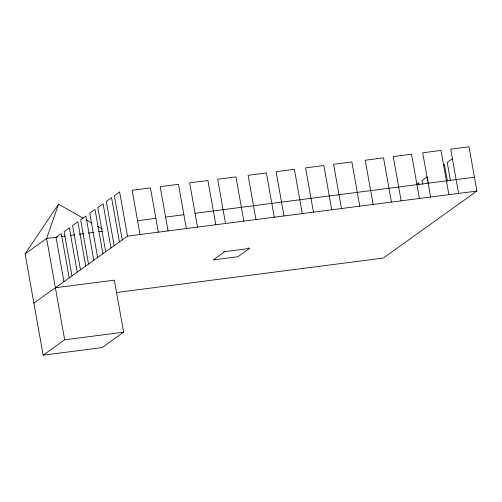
<?xml version="1.0" encoding="UTF-8"?>
<svg xmlns="http://www.w3.org/2000/svg" width="502" height="502" viewBox="0 0 502 502"><rect width="100%" height="100%" fill="white"/><g stroke="black" fill="none" stroke-linecap="round" stroke-linejoin="round"><path stroke-width="0.75" d="M58.533 204.195L46.604 238.475L64.658 339.798L43.147 355.19L25.1 253.868L58.533 204.195L83.075 218.113M25.1 253.868L46.604 238.475L57.466 237.076M33.879 303.158L127.508 236.141L476.9 191.055L469.019 146.81L450.727 149.169L458.608 193.414M249.438 248.477L224.733 251.665L213.231 259.898L237.929 256.71L249.438 248.477L248.032 247.869M55.383 287.765L114.349 280.154L123.617 332.192L102.107 347.585L43.147 355.19M416.422 184.454L418.762 182.778L419.032 184.303M443.241 165.258L444.414 164.418L447.401 181.203M452.478 158.645L447.213 162.416L450.476 180.726M476.9 191.055L383.271 258.072L116.313 292.522M137.586 220.704L155.871 218.345M165.597 217.09L183.889 214.724M195.065 213.287L474.44 177.231M61.344 236.574L65.229 236.072M70.656 235.375L74.534 234.873M79.191 234.271L83.847 233.668M88.496 233.072L93.93 232.37M98.587 231.767L102.464 231.271M64.658 339.798L123.617 332.192M223.327 251.056L224.733 251.665M85.798 219.656L91.935 223.139M97.388 226.233L102.157 228.937M448.888 194.669L441.001 150.424L422.715 152.784L430.597 197.035M427.917 180.525L427.24 176.71L421.975 180.475L422.653 184.29M428.187 182.05L428.463 183.575M419.421 198.472L411.54 154.221L393.254 156.586L401.136 200.831M391.409 202.086L383.528 157.841L365.236 160.201L373.124 204.452M359.752 206.171L351.871 161.926L333.585 164.286L341.467 208.531M331.74 209.786L323.859 165.541L305.567 167.9L313.455 212.151M302.279 213.588L294.398 169.337L276.106 171.703L283.988 215.948M274.261 217.203L266.38 172.958L248.095 175.317L255.976 219.569M243.828 221.131L235.946 176.886L217.655 179.245L225.536 223.49M215.81 224.745L207.928 180.5L189.643 182.86L197.524 227.111M186.349 228.548L178.467 184.297L160.182 186.662L168.063 230.907M158.337 232.162L150.456 187.917L132.164 190.277L140.045 234.528M127.508 236.141L119.627 191.896L114.362 195.661L122.243 239.912M119.445 241.914L111.563 197.662L106.298 201.434L114.18 245.685M110.967 247.982L103.079 203.73L97.821 207.502L105.702 251.753M102.904 253.755L95.022 209.503L89.758 213.275L97.639 257.52M93.792 260.274L85.911 216.023L80.646 219.794L88.528 264.046M85.729 266.047L77.848 221.796L72.583 225.561L80.464 269.812M77.245 272.115L69.364 227.864L64.105 231.635L71.987 275.887M69.188 277.888L61.3 233.637L56.042 237.402L63.923 281.653"/></g></svg>
